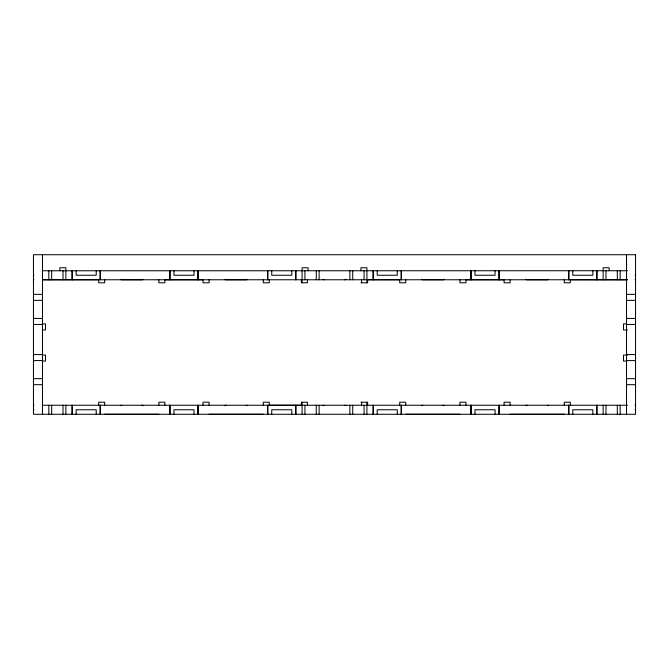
<?xml version="1.0" encoding="UTF-8"?>
<svg xmlns="http://www.w3.org/2000/svg" width="669" height="669" viewBox="0 0 669 669"><rect width="100%" height="100%" fill="white"/><g stroke="black" fill="none" stroke-linecap="round" stroke-linejoin="round"><path stroke-width="1" d="M626.519 270.778L626.519 254.722L626.519 414.278M42.481 270.778L627.522 270.736M33.45 275.293L34.019 275.293M634.99 275.293L635.55 275.293M42.481 279.767L627.522 279.767M33.45 279.809L34.019 279.809M42.481 279.784L98.678 279.784L98.678 282.795L104.699 282.795L104.699 279.784M627.087 279.809L570.322 279.784L570.322 282.795L564.302 282.795L564.302 279.784M634.99 279.809L635.55 279.809M360.892 282.82L367.616 282.778L367.616 279.767L399.728 279.784L399.728 282.795L405.749 282.795L405.749 279.784M33.45 294.36L42.481 294.36M626.519 294.36L635.55 294.36M33.45 300.381L42.481 300.381M626.519 300.381L635.55 300.381M33.45 318.444L42.481 318.444M626.519 318.444L635.55 318.444M42.481 323.938L45.492 323.938L45.492 329.959L42.481 329.959M626.519 323.938L623.508 323.938L623.508 329.959L627.522 329.959M33.45 324.465L42.481 324.465M626.519 324.465L635.55 324.465M33.45 354.57L42.481 354.57M626.519 354.57L635.55 354.57M42.481 355.047L45.492 355.047L45.492 361.068L42.481 361.068M627.522 355.047L623.508 355.047L623.508 361.068L626.519 361.068M33.45 360.591L42.481 360.591M626.519 360.591L635.55 360.591M33.45 378.654L42.481 378.654M626.519 378.654L635.55 378.654M33.45 384.675L42.481 384.675M626.519 384.675L635.55 384.675M360.892 402.236L367.616 402.236L367.616 405.247M33.45 405.247L34.019 405.247M42.481 405.247L627.522 405.247M634.99 405.247L635.55 405.247M33.45 409.763L34.019 409.763M634.99 409.763L635.55 409.763M104.699 414.253L158.888 414.253M209.062 414.253L263.252 414.253M405.749 414.253L459.938 414.253M510.113 414.253L564.302 414.253M620.171 270.736L620.171 279.767M620.171 405.247L620.171 414.278M617.328 270.736L617.328 279.767M617.328 405.247L617.328 414.278M609.158 270.778L609.158 267.767L603.137 267.767L603.137 279.767M605.98 270.736L605.98 279.767M605.98 405.247L605.98 414.278M603.137 405.247L603.137 414.278M596.915 270.736L596.915 279.767M596.915 405.247L596.915 414.278M596.79 270.736L596.79 279.767M596.79 405.247L596.79 414.278M592.851 270.736L592.851 275.252L572.781 275.252L572.781 270.736M592.851 414.278L592.851 409.763L572.781 409.763L572.781 414.278M570.322 405.222L570.322 402.211L564.302 402.211L564.302 405.222M568.842 270.736L568.842 279.767M568.842 405.247L568.842 414.278M568.717 270.736L568.717 279.767M568.717 405.247L568.717 414.278M510.113 279.784L510.113 282.795L504.091 282.795L504.091 279.784L465.959 279.784L465.959 282.795L459.938 282.795L459.938 279.784M510.113 405.222L510.113 402.211L504.091 402.211L504.091 405.222M499.124 270.736L499.124 279.767M499.124 405.247L499.124 414.278M498.999 270.736L498.999 279.767M498.999 405.247L498.999 414.278M495.06 270.736L495.06 275.252L474.99 275.252L474.99 270.736M495.06 414.278L495.06 409.763L474.99 409.763L474.99 414.278M471.051 270.736L471.051 279.767M471.051 405.247L471.051 414.278M470.926 270.736L470.926 279.767M470.926 405.247L470.926 414.278M465.959 405.222L465.959 402.211L459.938 402.211L459.938 405.222M405.749 405.222L405.749 402.211L399.728 402.211L399.728 405.222M401.333 270.736L401.333 279.767M401.333 405.247L401.333 414.278M401.208 270.736L401.208 279.767M401.208 405.247L401.208 414.278M397.269 270.736L397.269 275.252L377.199 275.252L377.199 270.736M397.269 414.278L397.269 409.763L377.199 409.763L377.199 414.278M373.26 270.736L373.26 279.767M373.26 405.247L373.26 414.278M373.135 270.736L373.135 279.767M373.135 405.247L373.135 414.278M366.913 282.82L366.913 267.767L360.892 267.767L360.892 270.778M366.913 402.236L366.913 414.278M364.07 270.736L364.07 279.767M364.07 405.247L364.07 414.278M361.594 279.767L361.594 282.778M361.594 402.236L361.594 405.247M352.722 270.736L352.722 279.767M352.722 405.247L352.722 414.278M349.879 270.736L349.879 279.767M349.879 405.247L349.879 414.278M319.121 270.736L319.121 279.767M319.121 405.247L319.121 414.278M316.278 270.736L316.278 279.767M316.278 405.247L316.278 414.278M308.108 270.778L308.108 267.767L302.087 267.767L302.087 282.82M307.406 279.767L307.406 282.778L301.385 282.778L301.385 279.767M307.406 405.247L307.406 402.236L301.385 402.236L301.385 405.247L269.273 405.222L269.273 402.211L263.252 402.211L263.252 405.222M304.93 270.736L304.93 279.767M304.93 405.247L304.93 414.278M302.087 402.236L302.087 414.278M295.865 270.736L295.865 279.767M295.865 405.247L295.865 414.278M295.74 270.736L295.74 279.767M295.74 405.247L295.74 414.278M291.801 270.736L291.801 275.252L271.731 275.252L271.731 270.736M291.801 414.278L291.801 409.763L271.731 409.763L271.731 414.278M269.273 279.784L269.273 282.795L263.252 282.795L263.252 279.784M267.792 270.736L267.792 279.767M267.792 405.247L267.792 414.278M267.667 270.736L267.667 279.767M267.667 405.247L267.667 414.278M209.062 279.784L209.062 282.795L203.042 282.795L203.042 279.784L164.909 279.784L164.909 282.795L158.888 282.795L158.888 279.784M209.062 405.222L209.062 402.211L203.042 402.211L203.042 405.222M198.074 270.736L198.074 279.767M198.074 405.247L198.074 414.278M197.949 270.736L197.949 279.767M197.949 405.247L197.949 414.278M194.01 270.736L194.01 275.252L173.94 275.252L173.94 270.736M194.01 414.278L194.01 409.763L173.94 409.763L173.94 414.278M170.001 270.736L170.001 279.767M170.001 405.247L170.001 414.278M169.876 270.736L169.876 279.767M169.876 405.247L169.876 414.278M164.909 405.222L164.909 402.211L158.888 402.211L158.888 405.222M104.699 405.222L104.699 402.211L98.678 402.211L98.678 405.222M100.283 270.736L100.283 279.767M100.283 405.247L100.283 414.278M100.158 270.736L100.158 279.767M100.158 405.247L100.158 414.278M96.219 270.736L96.219 275.252L76.149 275.252L76.149 270.736M96.219 414.278L96.219 409.763L76.149 409.763L76.149 414.278M72.21 270.736L72.21 279.767M72.21 405.247L72.21 414.278M72.085 270.736L72.085 279.767M72.085 405.247L72.085 414.278M65.863 279.767L65.863 267.767L59.842 267.767L59.842 270.778M65.863 405.247L65.863 414.278M63.02 270.736L63.02 279.767M63.02 405.247L63.02 414.278M51.672 270.736L51.672 279.767M51.672 405.247L51.672 414.278M48.829 270.736L48.829 279.767M48.829 405.247L48.829 414.278M42.481 254.722L42.481 414.278M141.828 405.222A2.258 2.258 0 0 1 143.25 405.732M120.336 405.732A2.258 2.258 0 0 1 121.758 405.222M246.192 405.222A2.258 2.258 0 0 1 247.614 405.732M224.7 405.732A2.258 2.258 0 0 1 226.122 405.222M143.25 279.282A2.258 2.258 0 0 1 141.828 279.784L121.758 279.784A2.258 2.258 0 0 1 120.336 279.282M247.614 279.282A2.258 2.258 0 0 1 246.192 279.784L226.122 279.784A2.258 2.258 0 0 1 224.7 279.282M442.878 405.222A2.258 2.258 0 0 1 444.3 405.732M421.386 405.732A2.258 2.258 0 0 1 422.808 405.222M547.242 405.222A2.258 2.258 0 0 1 548.664 405.732M525.75 405.732A2.258 2.258 0 0 1 527.172 405.222M444.3 279.282A2.258 2.258 0 0 1 442.878 279.784L422.808 279.784A2.258 2.258 0 0 1 421.386 279.282M548.664 279.282A2.258 2.258 0 0 1 547.242 279.784L527.172 279.784A2.258 2.258 0 0 1 525.75 279.282M344.535 405.247A2.258 2.258 0 0 1 345.957 405.749M323.043 405.749A2.258 2.258 0 0 1 324.465 405.247M345.957 279.257A2.258 2.258 0 0 1 344.535 279.767M324.465 279.767A2.258 2.258 0 0 1 323.043 279.257M635.55 254.722L33.45 254.722L33.45 414.278L635.55 414.278L635.55 254.722"/></g></svg>
